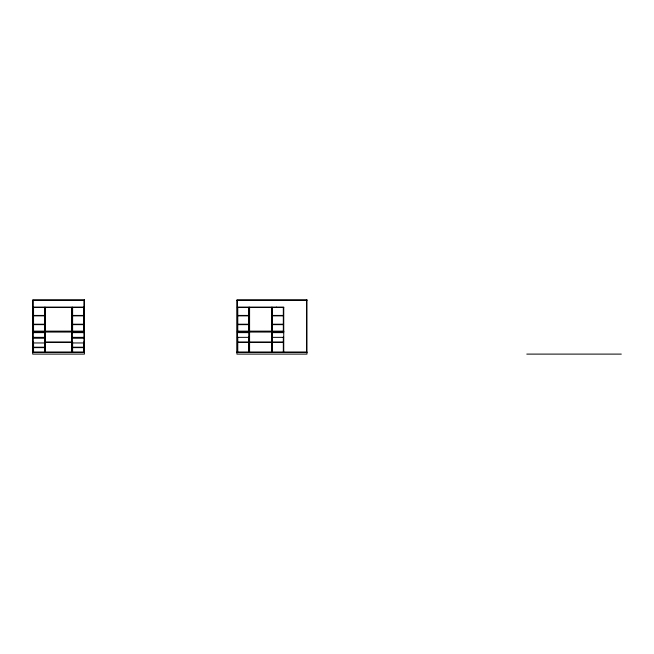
<?xml version="1.0" encoding="UTF-8"?>
<svg xmlns="http://www.w3.org/2000/svg" width="654" height="654" viewBox="0 0 654 654"><rect width="100%" height="100%" fill="white"/><g stroke="black" fill="none" stroke-linecap="round" stroke-linejoin="round"><path stroke-width="0.98" d="M32.7 300.317L84.415 300.317M236.92 300.317L306.947 300.317M33.125 307.094L83.99 307.094M237.345 307.094L283.746 307.094L283.746 352.032M33.125 307.519L83.99 307.519M237.345 307.519L283.746 307.519M33.55 315.432L44.513 315.432M72.602 315.432L83.565 315.432M237.77 315.432L248.733 315.432M272.358 315.432L283.321 315.432M33.55 315.857L44.513 315.857M72.602 315.857L83.565 315.857M237.77 315.857L248.733 315.857M272.358 315.857L283.321 315.857M33.55 324.221L44.513 324.221M72.602 324.221L83.565 324.221M237.77 324.221L248.733 324.221M272.358 324.221L283.321 324.221M33.55 324.646L44.513 324.646M72.602 324.646L83.565 324.646M237.77 324.646L248.733 324.646M272.358 324.646L283.321 324.646M33.125 331.145L83.99 331.145M237.345 331.145L283.746 331.145M33.125 331.57L83.99 331.57M237.345 331.57L283.746 331.57M33.125 331.995L83.99 331.995M237.345 331.995L283.746 331.995M33.125 332.633L44.84 332.633L44.84 337.358L33.125 337.358M72.177 332.633L83.9 332.633M237.345 332.633L249.06 332.633L249.06 337.358L237.345 337.358M271.933 332.633L283.648 332.633M72.177 337.358L83.9 337.358M271.933 337.358L283.648 337.358M33.125 338.232L44.84 338.232L44.84 342.958L33.125 342.958M72.177 338.232L83.9 338.232M45.363 342.017L71.752 342.017M237.77 342.017L248.733 342.017M249.583 342.017L271.508 342.017M272.358 342.017L283.321 342.017M45.363 342.443L71.752 342.443M237.77 342.443L248.733 342.443M249.583 342.443L271.508 342.443M272.358 342.443L283.321 342.443M72.177 342.958L83.9 342.958M33.55 347.209L44.513 347.209M72.602 347.209L83.565 347.209M33.55 347.634L44.513 347.634M72.602 347.634L83.565 347.634M32.7 352.032L84.415 352.032M236.92 352.032L306.947 352.032M32.7 352.457L84.415 352.457M236.92 352.457L306.947 352.457M526.797 354.108L621.3 354.108M306.522 300.317L306.522 352.032M283.321 307.519L283.321 331.145M283.321 337.006L283.321 352.032M276.397 307.094L276.397 307.519M272.358 307.519L272.358 331.145M272.358 331.995L272.358 352.032M271.933 307.094L271.933 352.032M271.508 307.519L271.508 331.145M271.508 331.995L271.508 352.032M249.583 307.519L249.583 331.145M249.583 331.995L249.583 352.032M249.158 307.094L249.158 352.032M248.733 307.519L248.733 331.145M248.733 337.006L248.733 352.032M237.77 307.519L237.77 331.145M237.77 337.006L237.77 352.032M237.345 300.317L237.345 352.032M83.99 300.317L83.99 352.032M83.565 307.519L83.565 331.145M83.565 342.017L83.565 352.032M72.602 307.519L72.602 331.145M72.602 342.017L72.602 352.032M72.177 307.094L72.177 352.032M71.752 307.519L71.752 331.145M71.752 331.995L71.752 352.032M45.363 307.519L45.363 331.145M45.363 331.995L45.363 352.032M44.938 307.094L44.938 352.032M44.513 307.519L44.513 331.145M44.513 342.017L44.513 352.032M33.55 307.519L33.55 331.145M33.55 342.017L33.55 352.032M33.125 300.317L33.125 352.032M84.415 299.892L32.7 299.892L32.7 354.108L84.415 354.108L84.415 299.892M306.947 299.892L236.92 299.892L236.92 354.108L306.947 354.108L306.947 299.892"/></g></svg>
